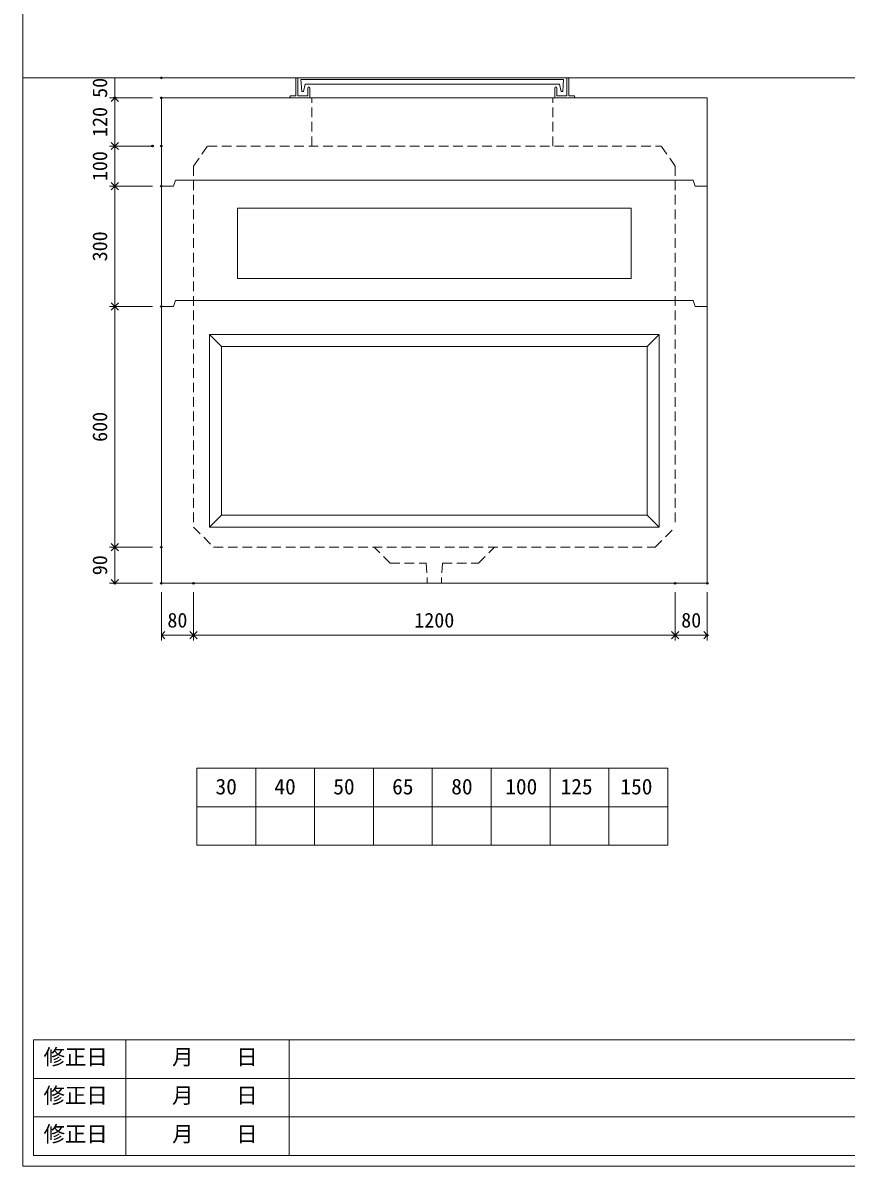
# Model space of a CAD drawing. Units: millimetres, scale not verified. Extents: x -6420 to 6420, y -3033 to 3033.
# Drawn here: x -1740 to 311, y -2667 to 183 of the extents above; entities that cross this region are included whole.
import ezdxf
from ezdxf.enums import TextEntityAlignment as Align

# ---------------------------------------------------------------- set-up
doc = ezdxf.new("R2010")
doc.units = ezdxf.units.MM
doc.header["$LTSCALE"] = 20
doc.header["$PDMODE"] = 32
doc.header["$PDSIZE"] = 4
doc.linetypes.add('DASHED1', pattern=[1.8, 1.2, -0.6])
doc.linetypes.add('USER2', pattern=[50.8, 31.75, -6.35, 6.35, -6.35])
doc.layers.add('0-1_Defpoints', color=7, linetype='Continuous')
for name, color, linetype, lineweight in [('0-2_waku', 7, 'Continuous', 18), ('0-3_gaikei', 7, 'Continuous', 18), ('0-4_kakure', 7, 'DASHED1', 5), ('0-5_sunpou', 7, 'Continuous', 5), ('0-8_uchigawa', 6, 'Continuous', 18), ('0-A_futa', 3, 'Continuous', 18), ('0-B_GL', 4, 'Continuous', 18), ('0-D_文字１', 7, 'Continuous', 18), ('1-2_uchigawa2', 6, 'USER2', 18)]:
    doc.layers.add(name, color=color, linetype=linetype, lineweight=lineweight)
doc.styles.add('ＭＳ ゴシック', font='')
doc.styles.get('ＭＳ ゴシック').set_extended_font_data('MS Gothic')

# ---------------------------------------------------------------- blocks, each defined once
blk = doc.blocks.new('_Open90')
at = {"layer": '0-5_sunpou'}
blk.add_line((0, 0), (-1, 0), dxfattribs=at)
blk.add_lwpolyline([(-0.5, 0.5), (0, 0), (-0.5, -0.5)], dxfattribs=at)
blk = doc.blocks.new('D44')
at = {"layer": '0-1_Defpoints'}
for p in [(1188.24, 2589.83), (1072.23, 2469.83), (1188.24, 2469.83)]:
    blk.add_point(p, dxfattribs=at)
at = {"layer": '0-5_sunpou'}
for p, q in [((1166.24, 2589.83), (1059.23, 2589.83)), ((1072.23, 2571.83), (1072.23, 2487.83)), ((1166.24, 2469.83), (1059.23, 2469.83))]:
    blk.add_line(p, q, dxfattribs=at)
at = {"layer": '0-5_sunpou', "xscale": 18, "yscale": 18}
for p, rotation in [((1072.23, 2589.83), 90), ((1072.23, 2469.83), 270)]:
    blk.add_blockref('_Open90', p, dxfattribs=dict(at, rotation=rotation))
at = {"layer": '0-5_sunpou', "style": 'ＭＳ ゴシック'}
blk.add_text('120', height=36.66, rotation=90, dxfattribs=at).set_placement((1064.23, 2492.33), align=Align.BOTTOM_LEFT)
blk = doc.blocks.new('D45')
at = {"layer": '0-1_Defpoints'}
for p in [(1188.24, 2069.83), (1072.23, 1469.83), (1188.24, 1469.83)]:
    blk.add_point(p, dxfattribs=at)
at = {"layer": '0-5_sunpou'}
for p, q in [((1166.24, 2069.83), (1059.23, 2069.83)), ((1072.23, 2051.83), (1072.23, 1487.83)), ((1166.24, 1469.83), (1059.23, 1469.83))]:
    blk.add_line(p, q, dxfattribs=at)
at = {"layer": '0-5_sunpou', "xscale": 18, "yscale": 18}
for p, rotation in [((1072.23, 2069.83), 90), ((1072.23, 1469.83), 270)]:
    blk.add_blockref('_Open90', p, dxfattribs=dict(at, rotation=rotation))
at = {"layer": '0-5_sunpou', "style": 'ＭＳ ゴシック'}
blk.add_text('600', height=36.66, rotation=90, dxfattribs=at).set_placement((1064.23, 1732.33), align=Align.BOTTOM_LEFT)
blk = doc.blocks.new('D46')
at = {"layer": '0-1_Defpoints'}
for p in [(1188.24, 1469.83), (1072.23, 1379.83), (1188.24, 1379.83)]:
    blk.add_point(p, dxfattribs=at)
at = {"layer": '0-5_sunpou'}
for p, q in [((1166.24, 1469.83), (1059.23, 1469.83)), ((1072.23, 1451.83), (1072.23, 1397.83)), ((1166.24, 1379.83), (1059.23, 1379.83))]:
    blk.add_line(p, q, dxfattribs=at)
at = {"layer": '0-5_sunpou', "xscale": 18, "yscale": 18}
for p, rotation in [((1072.23, 1469.83), 90), ((1072.23, 1379.83), 270)]:
    blk.add_blockref('_Open90', p, dxfattribs=dict(at, rotation=rotation))
at = {"layer": '0-5_sunpou', "style": 'ＭＳ ゴシック'}
blk.add_text('90', height=36.66, rotation=90, dxfattribs=at).set_placement((1064.23, 1399.83), align=Align.BOTTOM_LEFT)
blk = doc.blocks.new('D47')
at = {"layer": '0-1_Defpoints'}
for p in [(1188.24, 1379.83), (1268.24, 1379.83), (1268.24, 1250.51)]:
    blk.add_point(p, dxfattribs=at)
at = {"layer": '0-5_sunpou'}
for p, q in [((1188.24, 1357.83), (1188.24, 1237.51)), ((1268.24, 1357.83), (1268.24, 1237.51)), ((1206.24, 1250.51), (1250.24, 1250.51))]:
    blk.add_line(p, q, dxfattribs=at)
at = {"layer": '0-5_sunpou', "xscale": 18, "yscale": 18, "rotation": 180}
blk.add_blockref('_Open90', (1188.24, 1250.51), dxfattribs=at)
at = {"layer": '0-5_sunpou', "xscale": 18, "yscale": 18}
blk.add_blockref('_Open90', (1268.24, 1250.51), dxfattribs=at)
at = {"layer": '0-5_sunpou', "style": 'ＭＳ ゴシック'}
blk.add_text('80', height=36.66, dxfattribs=at).set_placement((1203.24, 1258.51), align=Align.BOTTOM_LEFT)
blk = doc.blocks.new('D48')
at = {"layer": '0-1_Defpoints'}
for p in [(1268.24, 1379.83), (2468.24, 1379.83), (2468.24, 1250.51)]:
    blk.add_point(p, dxfattribs=at)
at = {"layer": '0-5_sunpou'}
for p, q in [((1268.24, 1357.83), (1268.24, 1237.51)), ((2468.24, 1357.83), (2468.24, 1237.51)), ((1286.24, 1250.51), (2450.24, 1250.51))]:
    blk.add_line(p, q, dxfattribs=at)
at = {"layer": '0-5_sunpou', "xscale": 18, "yscale": 18, "rotation": 180}
blk.add_blockref('_Open90', (1268.24, 1250.51), dxfattribs=at)
at = {"layer": '0-5_sunpou', "xscale": 18, "yscale": 18}
blk.add_blockref('_Open90', (2468.24, 1250.51), dxfattribs=at)
at = {"layer": '0-5_sunpou', "style": 'ＭＳ ゴシック'}
blk.add_text('1200', height=36.66, dxfattribs=at).set_placement((1818.24, 1258.51), align=Align.BOTTOM_LEFT)
blk = doc.blocks.new('D64')
at = {"layer": '0-1_Defpoints'}
for p in [(2468.24, 1379.83), (2548.24, 1379.83), (2548.24, 1250.51)]:
    blk.add_point(p, dxfattribs=at)
at = {"layer": '0-5_sunpou'}
for p, q in [((2468.24, 1357.83), (2468.24, 1237.51)), ((2548.24, 1357.83), (2548.24, 1237.51)), ((2486.24, 1250.51), (2530.24, 1250.51))]:
    blk.add_line(p, q, dxfattribs=at)
at = {"layer": '0-5_sunpou', "xscale": 18, "yscale": 18, "rotation": 180}
blk.add_blockref('_Open90', (2468.24, 1250.51), dxfattribs=at)
at = {"layer": '0-5_sunpou', "xscale": 18, "yscale": 18}
blk.add_blockref('_Open90', (2548.24, 1250.51), dxfattribs=at)
at = {"layer": '0-5_sunpou', "style": 'ＭＳ ゴシック'}
blk.add_text('80', height=36.66, dxfattribs=at).set_placement((2483.24, 1258.51), align=Align.BOTTOM_LEFT)
blk = doc.blocks.new('D51')
at = {"layer": '0-1_Defpoints'}
for p in [(1166.24, 2469.83), (1072.23, 2369.83), (1188.24, 2369.83)]:
    blk.add_point(p, dxfattribs=at)
at = {"layer": '0-5_sunpou'}
for p, q in [((1144.24, 2469.83), (1059.23, 2469.83)), ((1072.23, 2451.83), (1072.23, 2387.83)), ((1166.24, 2369.83), (1059.23, 2369.83))]:
    blk.add_line(p, q, dxfattribs=at)
at = {"layer": '0-5_sunpou', "xscale": 18, "yscale": 18}
for p, rotation in [((1072.23, 2469.83), 90), ((1072.23, 2369.83), 270)]:
    blk.add_blockref('_Open90', p, dxfattribs=dict(at, rotation=rotation))
at = {"layer": '0-5_sunpou', "style": 'ＭＳ ゴシック'}
blk.add_text('100', height=36.66, rotation=90, dxfattribs=at).set_placement((1064.23, 2382.33), align=Align.BOTTOM_LEFT)
blk = doc.blocks.new('D58')
at = {"layer": '0-1_Defpoints'}
for p in [(1188.24, 2369.83), (1072.23, 2069.83), (1188.24, 2069.83)]:
    blk.add_point(p, dxfattribs=at)
at = {"layer": '0-5_sunpou'}
for p, q in [((1166.24, 2369.83), (1059.23, 2369.83)), ((1072.23, 2351.83), (1072.23, 2087.83)), ((1166.24, 2069.83), (1059.23, 2069.83))]:
    blk.add_line(p, q, dxfattribs=at)
at = {"layer": '0-5_sunpou', "xscale": 18, "yscale": 18}
for p, rotation in [((1072.23, 2369.83), 90), ((1072.23, 2069.83), 270)]:
    blk.add_blockref('_Open90', p, dxfattribs=dict(at, rotation=rotation))
at = {"layer": '0-5_sunpou', "style": 'ＭＳ ゴシック'}
blk.add_text('300', height=36.66, rotation=90, dxfattribs=at).set_placement((1064.23, 2182.33), align=Align.BOTTOM_LEFT)
blk = doc.blocks.new('D63')
at = {"layer": '0-1_Defpoints'}
for p in [(1188.24, 2639.83), (1072.23, 2589.83), (1188.24, 2589.83)]:
    blk.add_point(p, dxfattribs=at)
at = {"layer": '0-5_sunpou'}
for p, q in [((1166.24, 2639.83), (1059.23, 2639.83)), ((1072.23, 2639.83), (1072.23, 2589.83)), ((1166.24, 2589.83), (1059.23, 2589.83))]:
    blk.add_line(p, q, dxfattribs=at)
at = {"layer": '0-5_sunpou', "style": 'ＭＳ ゴシック'}
blk.add_text('50', height=36.66, rotation=90, dxfattribs=at).set_placement((1064.23, 2589.83), align=Align.BOTTOM_LEFT)

msp = doc.modelspace()

# ---------------------------------------------------------------- linework, layer by layer
at = {"layer": '0-2_waku'}
for p, q in [((-1740, 3032.65), (-1740, -2667.35)), ((-1306.67, -1675.35), (-1306.67, -1867.35)), ((-1306.67, -1675.35), (-1306.67, -1867.35)), ((-1306.67, -1675.35), (-1306.67, -1867.35)), ((-1306.67, -1675.35), (-1306.67, -1867.35)), ((-1306.67, -1675.35), (-133.33, -1675.35)), ((-1160, -1675.35), (-1160, -1867.35)), ((-1013.33, -1675.35), (-1013.33, -1867.35)), ((-1013.33, -1675.35), (-1013.33, -1867.35)), ((-866.67, -1675.35), (-866.67, -1867.35)), ((-720, -1675.35), (-720, -1867.35)), ((-573.33, -1675.35), (-573.33, -1867.35)), ((-426.67, -1675.35), (-426.67, -1867.35)), ((-280, -1675.35), (-280, -1867.35)), ((-133.33, -1675.35), (-133.33, -1867.35)), ((-1306.67, -1771.35), (-133.33, -1771.35)), ((-1306.67, -1867.35), (-133.33, -1867.35)), ((-1306.67, -1867.35), (-133.33, -1867.35)), ((-1713.33, -2352.69), (-1713.33, -2640.69)), ((-1713.33, -2352.69), (-1713.33, -2640.69)), ((-1713.33, -2352.69), (-1713.33, -2640.69)), ((-1713.33, -2352.69), (990.67, -2352.69)), ((-1483.33, -2352.69), (-1483.33, -2640.69)), ((-1076.67, -2352.69), (-1076.67, -2640.69)), ((-1076.67, -2352.69), (-1076.67, -2640.69)), ((-1713.33, -2448.69), (990.67, -2448.69)), ((-1713.33, -2544.69), (606.67, -2544.69)), ((-1713.33, -2640.69), (990.67, -2640.69)), ((-1740, -2667.35), (6420, -2667.35))]:
    msp.add_line(p, q, dxfattribs=at)
at = {"layer": '0-3_gaikei'}
for p, q in [((-1395, -4.35), (-35, -4.35)), ((-1395, -4.35), (-1395, -1214.35)), ((-35, -4.35), (-35, -1214.35)), ((-1365, -224.35), (-1395, -224.35)), ((-1365, -224.35), (-1395, -224.35)), ((-1365, -224.35), (-1395, -224.35)), ((-1365, -224.35), (-1395, -224.35)), ((-1365, -224.35), (-1360, -209.35)), ((-1360, -209.35), (-70, -209.35)), ((-65, -224.35), (-70, -209.35)), ((-35, -224.35), (-65, -224.35)), ((-1365, -524.35), (-1360, -509.35)), ((-1360, -509.35), (-70, -509.35)), ((-65, -524.35), (-70, -509.35)), ((-1365, -524.35), (-1395, -524.35)), ((-35, -524.35), (-65, -524.35)), ((-35, -1214.35), (-1395, -1214.35))]:
    msp.add_line(p, q, dxfattribs=at)
at = {"layer": '0-4_kakure'}
for p, q in [((-1020, -124.35), (-1020, -4.35)), ((-420, -124.35), (-420, -4.35)), ((-1315, -174.35), (-1280, -124.35)), ((-1280, -124.35), (-150, -124.35)), ((-115, -174.35), (-150, -124.35)), ((-1315, -174.35), (-1315, -1074.35)), ((-115, -174.35), (-115, -1074.35)), ((-1315, -1074.35), (-1265, -1124.35)), ((-165, -1124.35), (-115, -1074.35)), ((-1265, -1124.35), (-165, -1124.35)), ((-825, -1164.35), (-865, -1124.35)), ((-825, -1164.35), (-735, -1164.35)), ((-735, -1164.35), (-732.5, -1214.35)), ((-695, -1164.35), (-697.5, -1214.35))]:
    msp.add_line(p, q, dxfattribs=at)
msp.add_lwpolyline([(-695, -1164.35), (-605, -1164.35), (-565, -1124.35)], dxfattribs=at)
at = {"layer": '0-8_uchigawa'}
for p, q in [((-1275, -594.35), (-155, -594.35)), ((-1275, -594.35), (-1275, -1074.35)), ((-1275, -594.35), (-1245, -624.35)), ((-155, -594.35), (-185, -624.35)), ((-155, -1074.35), (-155, -594.35)), ((-1245, -624.35), (-185, -624.35)), ((-1245, -624.35), (-1245, -1044.35)), ((-185, -1044.35), (-185, -624.35)), ((-1275, -1074.35), (-1245, -1044.35)), ((-1245, -1044.35), (-185, -1044.35)), ((-155, -1074.35), (-185, -1044.35)), ((-1275, -1074.35), (-155, -1074.35))]:
    msp.add_line(p, q, dxfattribs=at)
at = {"layer": '0-A_futa'}
for p, q in [((-1060, 43.65), (-1060, 0.65)), ((-1058, 45.65), (-1055, 45.65)), ((-1055, 45.65), (-1055, 0.65)), ((-1047.19, 41.15), (-392.86, 41.15)), ((-1047.19, 41.15), (-1044.7, 11.15)), ((-1036.67, 30.15), (-1040.99, 11.15)), ((-1036.67, 30.15), (-403.33, 30.15)), ((-403.33, 30.15), (-399.01, 11.15)), ((-392.86, 41.15), (-395.11, 11.15)), ((-385, 45.65), (-382, 45.65)), ((-380, 43.65), (-380, 0.65)), ((-1073, 0.65), (-1060, 0.65)), ((-1055, 0.65), (-1030, 0.65)), ((-1044.7, 11.15), (-1040.99, 11.15)), ((-1030, 20.65), (-1030, 0.65)), ((-1028, 22.65), (-1027, 22.65)), ((-1025, 20.65), (-1025, -4.35)), ((-415, 20.65), (-415, -4.35)), ((-412, 22.65), (-413, 22.65)), ((-410, 20.65), (-410, 0.65)), ((-395.11, 11.15), (-399.01, 11.15)), ((-367, 0.65), (-380, 0.65)), ((-1075, -1.35), (-1075, -2.35)), ((-1020, -4.35), (-1073, -4.35)), ((-415, -4.35), (-367, -4.35)), ((-365, -1.35), (-365, -2.35))]:
    msp.add_line(p, q, dxfattribs=at)
msp.add_lwpolyline([(-385, 45.65), (-385, 0.65), (-410, 0.65)], dxfattribs=at)
for centre, start, end in [((-1058, 43.65), 90, 180), ((-382, 43.65), 0, 90), ((-1073, -1.35), 90, 180), ((-1028, 20.65), 90, 180), ((-1027, 20.65), 0, 90), ((-413, 20.65), 90, 180), ((-412, 20.65), 0, 90), ((-367, -1.35), 0, 90), ((-1073, -2.35), 180, 270), ((-367, -2.35), 270, 0)]:
    msp.add_arc(centre, 2, start, end, dxfattribs=at)
at = {"layer": '0-B_GL'}
msp.add_line((-1740, 45.65), (6420, 45.65), dxfattribs=at)
at = {"layer": '1-2_uchigawa2'}
for p, q in [((-1205, -279.35), (-715, -279.35)), ((-1205, -279.35), (-1205, -454.35)), ((-225, -279.35), (-715, -279.35)), ((-225, -279.35), (-225, -454.35)), ((-1205, -454.35), (-715.61, -454.35)), ((-225, -454.35), (-714.38, -454.35))]:
    msp.add_line(p, q, dxfattribs=at)

# ---------------------------------------------------------------- block references
at = {"layer": '0-5_sunpou'}
for name in ['D63', 'D44', 'D51', 'D58', 'D45', 'D46', 'D47', 'D48', 'D64']:
    msp.add_blockref(name, (-2583.24, -2594.19), dxfattribs=at)

# ---------------------------------------------------------------- texts
at = {"layer": '0-D_文字１', "style": 'ＭＳ ゴシック'}
for s, p in [('30', (-1260.08, -1752.44)), ('40', (-1113.42, -1752.44)), ('50', (-966.75, -1752.44)), ('65', (-820.08, -1752.44)), ('80', (-672.87, -1752.44)), ('100', (-538.38, -1752.44)), ('125', (-400.52, -1752.44)), ('150', (-251.51, -1752.44)), ('修正日', (-1688.47, -2426.41)), ('\u3000\u3000月\u3000\u3000日', (-1474.93, -2426.41)), ('修正日', (-1688.47, -2522.41)), ('\u3000\u3000月\u3000\u3000日', (-1474.93, -2522.41)), ('修正日', (-1688.47, -2618.41)), ('\u3000\u3000月\u3000\u3000日', (-1474.93, -2618.41))]:
    msp.add_text(s, height=39.1, dxfattribs=at).set_placement(p, align=Align.BOTTOM_LEFT)

doc.saveas('drawing.dxf')
